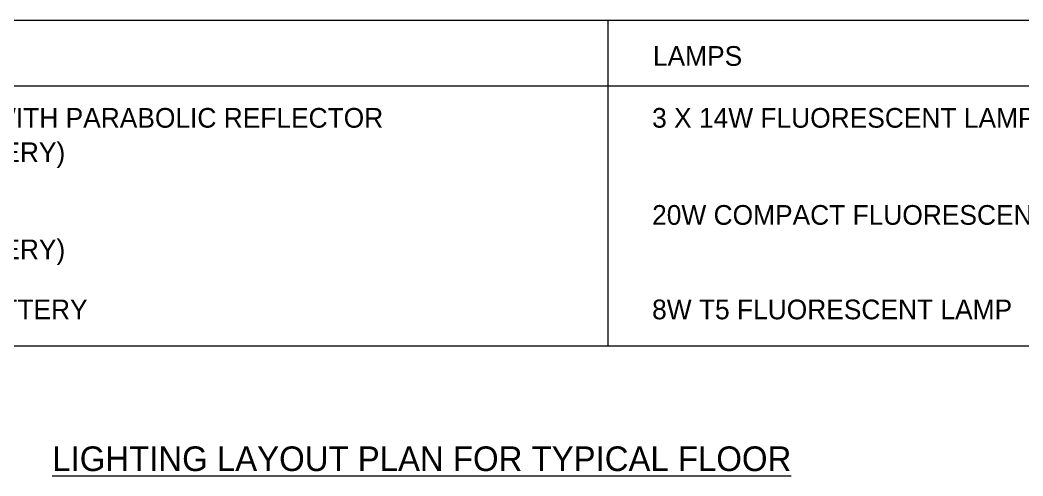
# Model space of a CAD drawing. Header units: millimetres. Extents: x 6000 to 109346, y -40506 to 46154.
# Drawn here: x 79883 to 95159, y 6955 to 13900 of the extents above; entities that cross this region are included whole.
import ezdxf

# ---------------------------------------------------------------- set-up
doc = ezdxf.new("R2010")
doc.units = ezdxf.units.MM
doc.layers.get('0').update_dxf_attribs({"lineweight": 9})

msp = doc.modelspace()

# ---------------------------------------------------------------- linework, layer by layer
at = {"lineweight": 15}
for p, q in [((88835, 13900.3), (88835, 8933.7)), ((64345.9, 12900.3), (99829, 12900.3))]:
    msp.add_line(p, q, dxfattribs=at)
msp.add_lwpolyline([(64345.9, 13900.3), (99829, 13900.3), (99829, 8933.7), (64345.9, 8933.7)], close=True, dxfattribs=at)

# ---------------------------------------------------------------- texts
at = {"linetype": 'ByBlock', "lineweight": 15}
for s, height, p in [('LAMPS', 300, (89523, 13203.3)), ('RECESSED TYPE FLUORESCENT LUMINAIRE WITH PARABOLIC REFLECTOR', 300, (70569.4, 12260.5)), ('3 X 14W FLUORESCENT LAMPS', 300, (89510.9, 12260.5)), ('(SUBSCRIPT "E" FOR FITTING C/W 2 HRS BATTERY)', 300, (70569.4, 11736)), ('20W COMPACT FLUORESCENT LAMP', 300, (89510.9, 10781.5)), ('(SUBSCRIPT "E" FOR FITTING C/W 2 HRS BATTERY)', 300, (70569.4, 10257.1)), ('EXIT SIGN BOX C/W LUMINAIRE AND 2 HRS BATTERY', 300, (70569.4, 9341.5)), ('8W T5 FLUORESCENT LAMP', 300, (89510.9, 9341.5)), ('%%ULIGHTING LAYOUT PLAN FOR TYPICAL FLOOR', 375, (80374.1, 7030))]:
    msp.add_text(s, height=height, dxfattribs=at).set_placement(p)

doc.saveas('drawing.dxf')
